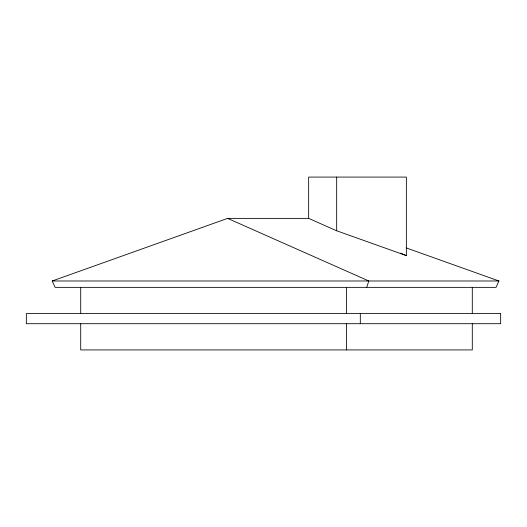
<?xml version="1.0" encoding="UTF-8"?>
<svg xmlns="http://www.w3.org/2000/svg" width="527" height="527" viewBox="0 0 527 527"><rect width="100%" height="100%" fill="white"/><g stroke="black" fill="none" stroke-linecap="round" stroke-linejoin="round"><path stroke-width="0.79" d="M366.706 287.36L368.801 280.99L227.618 218.382L52.213 280.99L55.091 287.36L496.045 287.36L498.917 280.99L406.198 247.894M227.618 218.382L308.657 218.382L336.674 230.78L406.357 255.621L406.357 177.079L308.657 177.079L308.657 218.382M52.213 280.99L498.917 280.99M400.764 253.138L402.865 254.073M403.563 254.383L406.357 255.621M472.297 287.36L472.297 313.585M472.297 323.703L472.297 349.921L80.71 349.921L80.71 323.703M360.31 313.585L360.31 323.703M346.529 287.36L346.529 313.585M346.529 323.703L346.529 349.921M336.674 177.079L336.674 230.78M80.71 287.36L80.71 313.585M500.65 313.585L26.35 313.585L26.35 323.703L500.65 323.703L500.65 313.585"/></g></svg>
